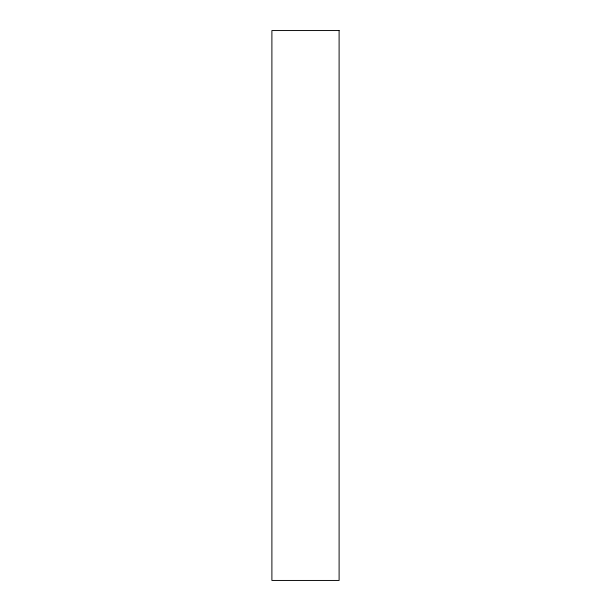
<?xml version="1.0" encoding="UTF-8"?>
<svg xmlns="http://www.w3.org/2000/svg" width="611" height="611" viewBox="0 0 611 611"><rect width="100%" height="100%" fill="white"/><g stroke="black" fill="none" stroke-linecap="round" stroke-linejoin="round"><path stroke-width="0.92" d="M339.105 30.55L271.895 30.55L271.895 580.45L339.105 580.45L339.105 30.55"/></g></svg>
